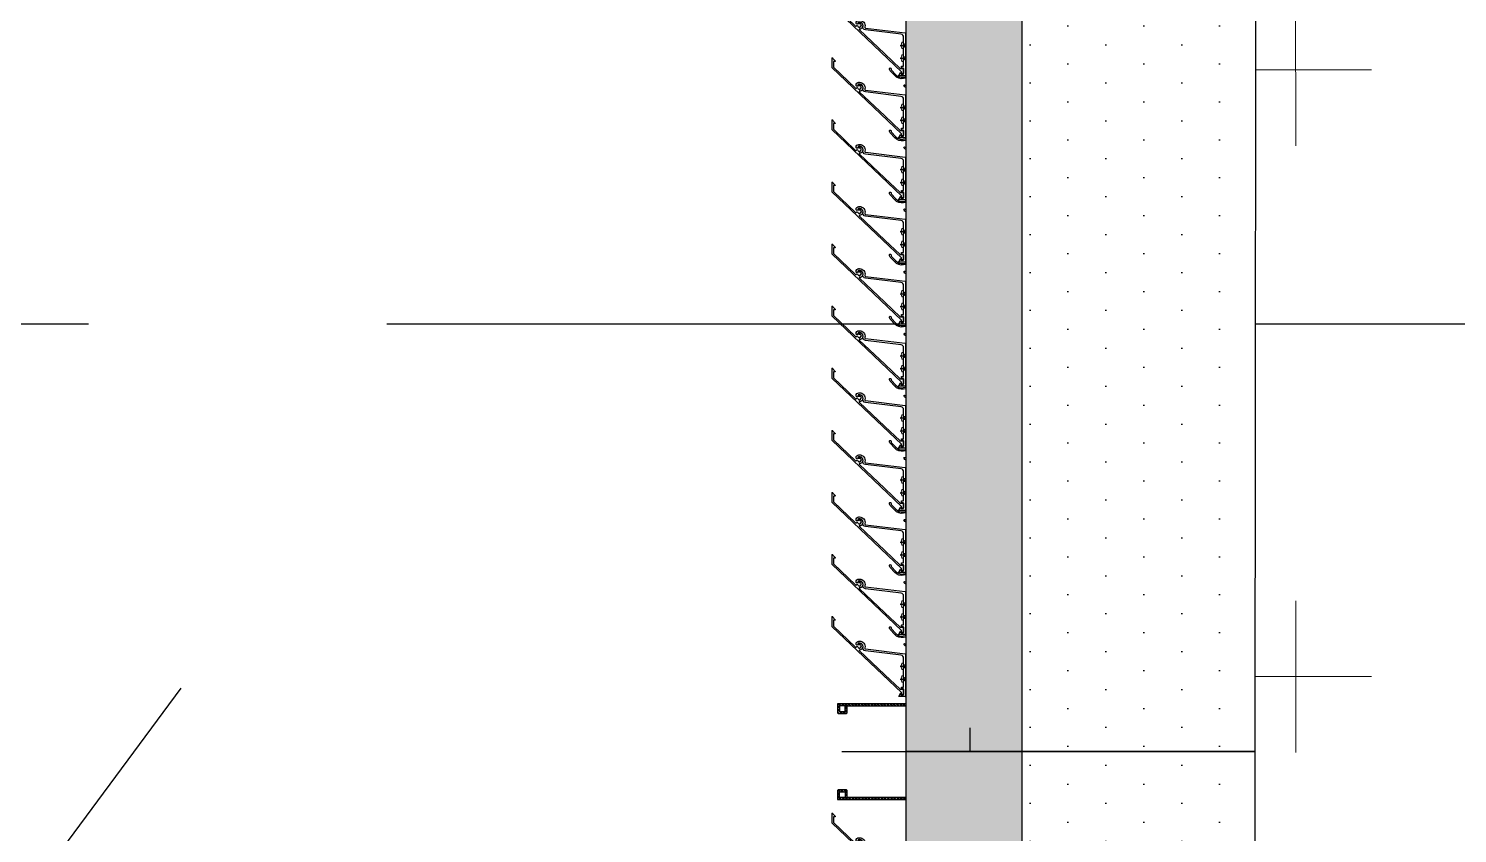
# Model space of a CAD drawing. Header units: millimetres. Extents: x 652937 to 1670132, y 1473552 to 2851037.
# Drawn here: x 707492 to 708988, y 1492119 to 1492962 of the extents above; entities that cross this region are included whole.
import ezdxf
from ezdxf.enums import TextEntityAlignment as Align

# ---------------------------------------------------------------- set-up
doc = ezdxf.new("R2010")
doc.units = ezdxf.units.MM
doc.set_wipeout_variables(frame=1)
for name, pattern in [('CENTER', [50.8, 31.75, -6.35, 6.35, -6.35]), ('HIDDEN', [0.375, 0.25, -0.125]), ('TA_GL_005.00000', [13.75, 5, -1.25, 1.25, -1.25, 5])]:
    doc.linetypes.add(name, pattern=pattern)
for name, color, linetype in [('000 - 0_SYM_DWG_GRID-BUBBLE_MAIN_COLOR_1', 7, 'Continuous'), ('000 - 0_SYM_DWG_GRIDLINE_MAIN_COLOR_251', 7, 'Continuous'), ('010 - ASPG_ACCESSORIES_MAIN_COLOR_1', 7, 'Continuous'), ('010 - ASPG_EXTR_MAIN_COLOR_2', 7, 'Continuous'), ('010 - ASPG_FLASHING_HATCH_', 7, 'Continuous'), ('010 - ASPG_FLASHING_MAIN_COLOR_2', 7, 'Continuous'), ('010 - ASPG_FLASHING_MAIN_COLOR_4', 7, 'Continuous'), ('010 - ASPG_FLASHING_WIPEOUT_', 7, 'Continuous'), ('010 - ASPG_FLASING_WIPEOUT_', 7, 'Continuous'), ('010 - ASPG_FRAMING_CUT_COLOR_4', 7, 'Continuous'), ('010 - ASPG_FRAMING_HATCH_', 7, 'Continuous'), ('010 - ASPG_FRAMING_MAIN_COLOR_2', 7, 'Continuous'), ('010 - ASPG_FRAMING_SUB_COLOR_2', 7, 'Continuous'), ('010 - ASPG_FRAMING_WIPEOUT_', 7, 'Continuous'), ('BOLT & SCREW', 7, 'Continuous'), ('Center Line', 7, 'CENTER'), ('TEXT', 7, 'Continuous')]:
    doc.layers.add(name, color=color, linetype=linetype)
for name, color, linetype, plot in [('010 - ASPG_EXTR_DEF_SUB', 7, 'Continuous', False), ('010 - ASPG_FASTERN_DEF_SUB', 7, 'Continuous', False), ('010 - ASPG_FRAMING_DEF_SUB', 7, 'Continuous', False)]:
    doc.layers.add(name, color=color, linetype=linetype, plot=plot)
for name, color, linetype, lineweight in [('12-GRID', 7, 'CENTER', 13), ('A-230-M_FLOOR', 7, 'Continuous', 25), ('A-FLOR-E', 7, 'Continuous', 9), ('A-WALL', 7, 'Continuous', 25), ('Part', 7, 'Continuous', 0), ('SCREW', 7, 'Continuous', 5)]:
    doc.layers.add(name, color=color, linetype=linetype, lineweight=lineweight)
doc.styles.add('Arial', font='arial.ttf')
doc.styles.add('TA', font='', dxfattribs={"height": 4.5})
doc.styles.get('TA').set_extended_font_data('Cordia New')
pattern_1 = [(270, (1257419.24324, -520041.6224), (0.65495992507, -1.1344238721), [0.7562825814, -1.5125651628]), (30, (1257419.24324, -520041.6224), (0.65495992936, 1.1344238696), [0.7562825814, -1.5125651628]), (330, (1257419.24324, -520041.6224), (1.30991985442, -2.48e-09), [-1.5125651628, 0.7562825814])]
pattern_2 = [(315, (1257419.4929, -520021.6224), (1.3369313545, 1.3369313545), []), (45, (1257419.4929, -520021.6224), (-1.3369313545, 1.3369313545), [])]
pattern_3 = [(270, (1257419.4425, -520043.9224), (0.65495992507, -1.1344238721), [0.7562825814, -1.5125651628]), (30, (1257419.4425, -520043.9224), (0.65495992936, 1.1344238696), [0.7562825814, -1.5125651628]), (330, (1257419.4425, -520043.9224), (1.30991985442, -2.48e-09), [-1.5125651628, 0.7562825814])]
pattern_4 = [(315, (1257419.1929, -520023.9224), (1.3369313545, 1.3369313545), []), (45, (1257419.1929, -520023.9224), (-1.3369313545, 1.3369313545), [])]
pattern_5 = [(0, (0, 0), (3.96875, 7.9375), [0, -7.9375])]
pattern_6 = [(0, (0, 0), (19.84375, 39.6875), [0, -39.6875])]

# ---------------------------------------------------------------- blocks, each defined once
blk = doc.blocks.new('opening')
at = {"layer": 'A-230-M_FLOOR', "color": 7, "linetype": 'HIDDEN', "ltscale": 30}
blk.add_lwpolyline([(6.9598, 13.7349), (23.2129, 1.6973)], dxfattribs=at)
blk = doc.blocks.new('3')
at = {"layer": 'Part', "color": 7, "linetype": 'HIDDEN', "lineweight": 0, "ltscale": 5}
for p, q in [((-111.6117, 2.0268), (-145.7311, 2.0276)), ((-111.6117, 1.4818), (-145.7311, 1.4826))]:
    blk.add_line(p, q, dxfattribs=at)
at = {"layer": 'Part', "color": 7, "lineweight": 0}
blk.add_lwpolyline([(-145.7311, 1.4426), (-111.6117, 1.4418), (-111.6117, 2.0668), (-145.7311, 2.0676)], close=True, dxfattribs=at)
blk = doc.blocks.new('*U9153')
at = {"layer": '000 - 0_SYM_DWG_GRIDLINE_MAIN_COLOR_251', "color": 7, "linetype": 'ByBlock', "ltscale": 5}
blk.add_line((30, 0), (-526.696, 0), dxfattribs=at)
at = {"color": 7, "style": 'TA', "flags": 1}
blk.add_attdef('LOCATION', (6, -6), '', height=4.5, rotation=270, dxfattribs=at)
at = {"layer": '000 - 0_SYM_DWG_GRID-BUBBLE_MAIN_COLOR_1', "color": 7, "style": 'Arial'}
blk.add_attdef('GRID-HEAD', text='', height=4, rotation=270, dxfattribs=at).set_placement((98.128, 0), align=Align.MIDDLE_CENTER)
blk = doc.blocks.new('W-1-PP18-ST_ENT3_REV02_20260413-040446_PP18_ENT_3_Y_DIMS')
at = {"layer": '000 - 0_SYM_DWG_GRIDLINE_MAIN_COLOR_251', "color": 7, "linetype": 'TA_GL_005.00000', "xscale": 50.00000000000004, "yscale": 50.00000000000004, "zscale": 50.00000000000004, "rotation": 180}
blk.add_blockref('*U9153', (-4084.8, 0), dxfattribs=at)
blk = doc.blocks.new('W-1-PP18-ST_ENT3_REV02_20260413-050421_PP18_ENT3_MAIN_PLAN')
at = {"layer": 'A-FLOR-E'}
h = blk.add_hatch(dxfattribs=at)
h.set_pattern_fill('CROSS', scale=50, angle=210.769)
h.set_pattern_definition([(90.0083, (9903.9, -26817.58), (-317.546, 317.454), [158.75, -476.25]), (180.0083, (9983.25, -26738.2), (-317.454, -317.546), [158.75, -476.25])])
h.paths.add_polyline_path([(10552.8, -11720.1), (10552.7, -10920), (11302.5, -10919.9), (11302.6, -11720)], flags=16)
h.paths.add_polyline_path([(18712.4, -10369.2), (18712.7, -10275.1), (20062.2, -10275), (20062.2, -7304.8), (20062.2, 1006.5), (8350.2, 1013.8), (8352.6, -15559), (13097.4, -15549.9), (13097.4, -10370)])
at = {"layer": 'TEXT'}
h = blk.add_hatch(dxfattribs=at)
h.set_pattern_fill('ANSI34', scale=21.831008, angle=305.769)
h.set_pattern_definition([(230.0083, (16484.82, -22407.65), (318.622, -267.277), []), (230.0083, (16387.17, -22416.2), (318.622, -267.277), []), (230.0083, (16289.52, -22424.77), (318.622, -267.277), []), (230.0083, (16191.87, -22433.32), (318.622, -267.277), [])])
h.paths.add_polyline_path([(8351.9, -15550.1), (8350.2, 1004.8), (20060.2, 1006.6), (20061.9, -15548.3)], flags=16)
h.paths.add_polyline_path([(8201.9, -15700.1), (8201.1, 1155.7), (20210.7, 1155.9), (20211.5, -15699.8)])
at = {"layer": 'A-WALL', "color": 7, "lineweight": 13}
blk.add_lwpolyline([(20062.2, 1006.5), (20062.2, -15549.9), (8352.6, -15549.9), (8350.2, 1004.8)], close=True, dxfattribs=at)
at = {"color": 7}
blk.add_blockref('W-1-PP18-ST_ENT3_REV02_20260413-040446_PP18_ENT_3_Y_DIMS', (0, 0), dxfattribs=at)
for name, p, xscale, yscale, zscale, rotation in [('3', (8614.4, 23052.3), 200.000000000001, 200.000000000001, 200.000000000001, 90), ('opening', (9903.2, -22408.6), 1000, 1000, 1000, 90.00830806532032)]:
    blk.add_blockref(name, p, dxfattribs=dict(at, xscale=xscale, yscale=yscale, zscale=zscale, rotation=rotation))
blk = doc.blocks.new('*U9351')
at = {"layer": '12-GRID', "color": 7, "linetype": 'CENTER'}
for p, q in [((0, -6.2), (0, 2.2)), ((-4.2, -2), (4.2, -2))]:
    blk.add_line(p, q, dxfattribs=at)
at = {"layer": 'BOLT & SCREW', "color": 7}
for p, q in [((-0.6, -1.8), (-1.8, -1.6)), ((-0.6, -2.2), (-1.8, -2.4)), ((-0.5, -1.8), (-0.9, -1.6)), ((-0.5, -2.2), (-0.9, -2.4)), ((-0.2, -1.4), (-0.4, -0.2)), ((-0.2, -1.5), (-0.4, -1.1)), ((-0.2, -2.5), (-0.4, -2.9)), ((-0.2, -2.6), (-0.4, -3.8)), ((0.2, -1.4), (0.4, -0.2)), ((0.2, -1.5), (0.4, -1.1)), ((0.4, -2.9), (0.2, -2.5)), ((0.2, -2.6), (0.4, -3.8)), ((0.5, -1.8), (0.9, -1.6)), ((0.5, -2.2), (0.9, -2.4)), ((0.6, -1.8), (1.8, -1.6)), ((0.6, -2.2), (1.8, -2.4))]:
    blk.add_line(p, q, dxfattribs=at)
for points in [[(-1.8, -1.6), (-0.9, -1.6, 0.414214), (-0.4, -1.1), (-0.4, -0.2), (0.4, -0.2), (0.4, -1.1, 0.414214), (0.9, -1.6), (1.8, -1.6), (1.8, -2.4), (0.9, -2.4, 0.414214), (0.4, -2.9), (0.4, -3.8), (-0.4, -3.8), (-0.4, -2.9, 0.414214), (-0.9, -2.4), (-1.8, -2.4)], [(0.2, -2.5, -0.414214), (0.5, -2.2), (0.6, -2.2), (0.6, -1.8), (0.5, -1.8, -0.414214), (0.2, -1.5), (0.2, -1.4), (-0.2, -1.4), (-0.2, -1.5, -0.414214), (-0.5, -1.8), (-0.6, -1.8), (-0.6, -2.2), (-0.5, -2.2, -0.414214), (-0.2, -2.5), (-0.2, -2.6), (0.2, -2.6)]]:
    blk.add_lwpolyline(points, format="xyb", close=True, dxfattribs=at)
blk.add_circle((0, -2), 3.5, dxfattribs=at)
blk = doc.blocks.new('000_ASPG_TYP_FILES_20260218-010703_FRAME_EXTR_')
at = {"layer": '010 - ASPG_FRAMING_HATCH_'}
h = blk.add_hatch(dxfattribs=at)
h.set_pattern_fill('ANSI32', scale=0.1, angle=180)
edge = h.paths.add_edge_path()
edge.add_line((2, 16), (2, 2))
edge.add_line((2, 2), (39.7, 2))
edge.add_arc((39.7, 1.7), 0.3, 0, 90, ccw=False)
edge.add_line((40, 1.7), (40, 0.3))
edge.add_arc((39.7, 0.3), 0.3, -90, 0, ccw=False)
edge.add_line((39.7, 0), (0.3, 0))
edge.add_arc((0.3, 0.3), 0.3, 180, 270, ccw=False)
edge.add_line((0, 0.3), (0, 17.7))
edge.add_arc((0.3, 17.7), 0.3, 90, 180, ccw=False)
edge.add_line((0.3, 18), (22.6, 18))
edge.add_arc((22.6, 18.5), 0.5, 270, 380.2095)
edge.add_arc((26.2, 19.8), 3.35, 182.0638, 200.2095, ccw=False)
edge.add_arc((23.6, 19.7), 0.76, 2.0638, 182.0638, ccw=False)
edge.add_arc((26.2, 19.8), 1.83, 182.0638, 447.9362)
edge.add_arc((26.3, 22.4), 0.76, 87.9362, 267.9362, ccw=False)
edge.add_arc((26.2, 19.8), 3.35, 69.7905, 87.9362, ccw=False)
edge.add_arc((27.5, 23.4), 0.5, 249.7905, 360)
edge.add_line((28, 23.4), (28, 26.7))
edge.add_line((28, 26.7), (28.5, 27.2))
edge.add_line((28.5, 27.2), (28, 27.7))
edge.add_line((28, 27.7), (28, 38.6))
edge.add_line((28, 38.6), (28.5, 39.1))
edge.add_line((28.5, 39.1), (28, 39.6))
edge.add_line((28, 39.6), (28, 42.9))
edge.add_arc((27.5, 42.9), 0.5, 0, 110.2095)
edge.add_arc((26.2, 46.5), 3.35, 272.0638, 290.2095, ccw=False)
edge.add_arc((26.3, 43.9), 0.76, 92.0638, 272.0638, ccw=False)
edge.add_arc((26.2, 46.5), 1.83, 272.0638, 537.9362)
edge.add_arc((23.6, 46.6), 0.76, 177.9362, 357.9362, ccw=False)
edge.add_arc((26.2, 46.5), 3.35, 159.7905, 177.9362, ccw=False)
edge.add_arc((22.6, 47.8), 0.5, 339.7905, 450)
edge.add_line((22.6, 48.3), (0.3, 48.3))
edge.add_arc((0.3, 48.6), 0.3, 180, 270, ccw=False)
edge.add_line((0, 48.6), (0, 60))
edge.add_arc((0.3, 60), 0.3, 90, 180, ccw=False)
edge.add_line((0.3, 60.3), (5, 60.3))
edge.add_line((5, 60.3), (5, 65))
edge.add_arc((5.3, 65), 0.3, 90, 180, ccw=False)
edge.add_line((5.3, 65.3), (30, 65.3))
edge.add_line((30, 65.3), (30, 63.6))
edge.add_arc((29.7, 63.6), 0.3, -90, 0, ccw=False)
edge.add_line((29.7, 63.3), (7.3, 63.3))
edge.add_arc((7.3, 63), 0.3, 90, 180)
edge.add_line((7, 63), (7, 58.3))
edge.add_line((7, 58.3), (2.3, 58.3))
edge.add_arc((2.3, 58), 0.3, 90, 180)
edge.add_line((2, 58), (2, 50.6))
edge.add_arc((2.3, 50.6), 0.3, 180, 270)
edge.add_line((2.3, 50.3), (29.7, 50.3))
edge.add_arc((29.7, 50), 0.3, 0, 90, ccw=False)
edge.add_line((30, 50), (30, 26.7))
edge.add_line((30, 26.7), (30, 16.3))
edge.add_arc((29.7, 16.3), 0.3, -90, 0, ccw=False)
edge.add_line((29.7, 16), (2, 16))
at = {"layer": '010 - ASPG_FRAMING_CUT_COLOR_4', "color": 7}
blk.add_lwpolyline([(2, 16), (2, 2), (39.7, 2, -0.414214), (40, 1.7), (40, 0.3, -0.414214), (39.7, 0), (0.3, 0, -0.414214), (0, 0.3), (0, 17.7, -0.414214), (0.3, 18), (22.6, 18, 0.52173), (23, 18.7, -0.079342), (22.8, 19.7, -1), (24.3, 19.8, 2.296346), (26.2, 21.7, -1), (26.3, 23.2, -0.079342), (27.3, 23, 0.52173), (28, 23.4), (28, 26.7), (28.5, 27.2), (28, 27.7), (28, 38.6), (28.5, 39.1), (28, 39.6), (28, 42.9, 0.52173), (27.3, 43.3, -0.079342), (26.3, 43.1, -1), (26.2, 44.6, 2.296346), (24.3, 46.5, -1), (22.8, 46.6, -0.079342), (23, 47.6, 0.52173), (22.6, 48.3), (0.3, 48.3, -0.414214), (0, 48.6), (0, 60, -0.414214), (0.3, 60.3), (5, 60.3), (5, 65, -0.414214), (5.3, 65.3), (30, 65.3), (30, 63.6, -0.414214), (29.7, 63.3), (7.3, 63.3, 0.414214), (7, 63), (7, 58.3), (2.3, 58.3, 0.414214), (2, 58), (2, 50.6, 0.414214), (2.3, 50.3), (29.7, 50.3, -0.414214), (30, 50), (30, 26.7), (30, 16.3, -0.414214), (29.7, 16)], format="xyb", close=True, dxfattribs=at)
at = {"color": 7}
for p in [(26.2, 48.5), (26.2, 21.8)]:
    blk.add_blockref('*U9351', p, dxfattribs=at)
blk = doc.blocks.new('*U9353')
at = {"layer": '010 - ASPG_FRAMING_HATCH_', "transparency": 33554585}
h = blk.add_hatch(dxfattribs=at)
h.set_pattern_fill('ANSI32', scale=0.25)
edge = h.paths.add_edge_path()
edge.add_line((2, -50), (2, -75))
edge.add_line((2, -75), (0, -75))
edge.add_line((0, -75), (0, -49))
edge.add_arc((1, -49), 1, 90, 180, ccw=False)
edge.add_line((1, -48), (63, -48))
edge.add_arc((63, -47), 1, 270, 360)
edge.add_line((64, -47), (64, 47))
edge.add_arc((63, 47), 1, 0, 90)
edge.add_line((63, 48), (1, 48))
edge.add_arc((1, 49), 1, 180, 270, ccw=False)
edge.add_line((0, 49), (0, 75))
edge.add_line((0, 75), (2, 75))
edge.add_line((2, 75), (2, 50))
edge.add_line((2, 50), (141, 50))
edge.add_line((141, 50), (141, 41))
edge.add_arc((140, 41), 1, 270, 360, ccw=False)
edge.add_line((140, 40), (132, 40))
edge.add_arc((132, 41), 1, 180, 270, ccw=False)
edge.add_line((131, 41), (131, 47))
edge.add_arc((130, 47), 1, 0, 90)
edge.add_line((130, 48), (67, 48))
edge.add_arc((67, 47), 1, 90, 180)
edge.add_line((66, 47), (66, -47))
edge.add_arc((67, -47), 1, 180, 270)
edge.add_line((67, -48), (130, -48))
edge.add_arc((130, -47), 1, 270, 360)
edge.add_line((131, -47), (131, -41))
edge.add_arc((132, -41), 1, 90, 180, ccw=False)
edge.add_line((132, -40), (140, -40))
edge.add_arc((140, -41), 1, 0, 90, ccw=False)
edge.add_line((141, -41), (141, -50))
edge.add_line((141, -50), (2, -50))
h.paths.add_polyline_path([(139, 48), (139, 42), (133, 42), (133, 48)], flags=16)
h.paths.add_polyline_path([(139, -48), (139, -42), (133, -42), (133, -48)], flags=16)
at = {"layer": '010 - ASPG_FRAMING_HATCH_'}
h = blk.add_hatch(dxfattribs=at)
h.set_pattern_fill('ANSI37', scale=0.595498, angle=-90)
h.set_pattern_definition(pattern_4)
edge = h.paths.add_edge_path()
edge.add_ellipse((11.5, 55), major_axis=(0, -5), ratio=0.644482, start_angle=180, end_angle=360, ccw=False)
edge.add_line((11.5, 60), (2, 60))
edge.add_arc((-7.9, 55), 11.1, -26.7963, 26.7963, ccw=False)
edge.add_line((2, 50), (11.5, 50))
h = blk.add_hatch(dxfattribs=at)
h.set_pattern_fill('HONEY', scale=0.238199, angle=-90)
h.set_pattern_definition(pattern_3)
edge = h.paths.add_edge_path()
edge.add_ellipse((11.8, 55), major_axis=(0, -5), ratio=0.644482, start_angle=0, end_angle=360, ccw=False)
h = blk.add_hatch(dxfattribs=at)
h.set_pattern_fill('HONEY', scale=0.238199, angle=-90)
h.set_pattern_definition(pattern_1)
edge = h.paths.add_edge_path()
edge.add_ellipse((57.5, 55), major_axis=(0, -5), ratio=0.644482, start_angle=0, end_angle=360)
h = blk.add_hatch(dxfattribs=at)
h.set_pattern_fill('ANSI37', scale=0.595498, angle=-90)
h.set_pattern_definition(pattern_2)
edge = h.paths.add_edge_path()
edge.add_ellipse((57.8, 55), major_axis=(0, -5), ratio=0.644482, start_angle=0, end_angle=180)
edge.add_line((57.8, 60), (62, 60))
edge.add_arc((62, 60.3), 0.3, -90, 0)
edge.add_line((62.3, 60.3), (62.3, 61))
edge.add_line((62.3, 61), (61.8, 61.5))
edge.add_line((61.8, 61.5), (62.3, 62))
edge.add_line((62.3, 62), (61.8, 62.5))
edge.add_line((61.8, 62.5), (62.3, 63))
edge.add_line((62.3, 63), (61.8, 63.5))
edge.add_line((61.8, 63.5), (62.3, 64))
edge.add_line((62.3, 64), (62.3, 65))
edge.add_line((62.3, 65), (63.3, 65))
edge.add_line((63.3, 65), (63.8, 65.5))
edge.add_line((63.8, 65.5), (64.3, 65))
edge.add_line((64.3, 65), (64.8, 65.5))
edge.add_line((64.8, 65.5), (65.3, 65))
edge.add_line((65.3, 65), (65.8, 65.5))
edge.add_line((65.8, 65.5), (66.3, 65))
edge.add_line((66.3, 65), (67, 65))
edge.add_arc((67, 65.3), 0.3, -90, 0)
edge.add_line((67.3, 65.3), (67.3, 60))
edge.add_arc((77.2, 55), 11.1, 153.2037, 206.7963)
edge.add_line((67.3, 50), (57.8, 50))
h = blk.add_hatch(dxfattribs=at)
h.set_pattern_fill('ANSI37', scale=0.595498, angle=-90)
h.set_pattern_definition(pattern_4)
edge = h.paths.add_edge_path()
edge.add_ellipse((11.5, -55), major_axis=(0, 5), ratio=0.644482, start_angle=0, end_angle=180)
edge.add_line((11.5, -60), (2, -60))
edge.add_arc((-7.9, -55), 11.1, 333.2037, 386.7963)
edge.add_line((2, -50), (11.5, -50))
h = blk.add_hatch(dxfattribs=at)
h.set_pattern_fill('HONEY', scale=0.238199, angle=-90)
h.set_pattern_definition(pattern_3)
edge = h.paths.add_edge_path()
edge.add_ellipse((11.8, -55), major_axis=(0, 5), ratio=0.644482, start_angle=0, end_angle=360)
h = blk.add_hatch(dxfattribs=at)
h.set_pattern_fill('HONEY', scale=0.238199, angle=-90)
h.set_pattern_definition(pattern_1)
edge = h.paths.add_edge_path()
edge.add_ellipse((57.5, -55), major_axis=(0, 5), ratio=0.644482, start_angle=0, end_angle=360, ccw=False)
h = blk.add_hatch(dxfattribs=at)
h.set_pattern_fill('ANSI37', scale=0.595498, angle=-90)
h.set_pattern_definition(pattern_2)
edge = h.paths.add_edge_path()
edge.add_ellipse((57.8, -55), major_axis=(0, 5), ratio=0.644482, start_angle=180, end_angle=360, ccw=False)
edge.add_line((57.8, -60), (62, -60))
edge.add_arc((62, -60.3), 0.3, 360, 450, ccw=False)
edge.add_line((62.3, -60.3), (62.3, -61))
edge.add_line((62.3, -61), (61.8, -61.5))
edge.add_line((61.8, -61.5), (62.3, -62))
edge.add_line((62.3, -62), (61.8, -62.5))
edge.add_line((61.8, -62.5), (62.3, -63))
edge.add_line((62.3, -63), (61.8, -63.5))
edge.add_line((61.8, -63.5), (62.3, -64))
edge.add_line((62.3, -64), (62.3, -65))
edge.add_line((62.3, -65), (63.3, -65))
edge.add_line((63.3, -65), (63.8, -65.5))
edge.add_line((63.8, -65.5), (64.3, -65))
edge.add_line((64.3, -65), (64.8, -65.5))
edge.add_line((64.8, -65.5), (65.3, -65))
edge.add_line((65.3, -65), (65.8, -65.5))
edge.add_line((65.8, -65.5), (66.3, -65))
edge.add_line((66.3, -65), (67, -65))
edge.add_arc((67, -65.3), 0.3, 360, 450, ccw=False)
edge.add_line((67.3, -65.3), (67.3, -60))
edge.add_arc((77.2, -55), 11.1, 153.2037, 206.7963, ccw=False)
edge.add_line((67.3, -50), (57.8, -50))
at = {"layer": '010 - ASPG_FASTERN_DEF_SUB', "color": 7}
blk.add_point((0, 0), dxfattribs=at)
at = {"layer": '010 - ASPG_FRAMING_CUT_COLOR_4', "color": 7}
blk.add_lwpolyline([(2, -50), (2, -75), (0, -75), (0, -49, -0.414214), (1, -48), (63, -48, 0.414214), (64, -47), (64, 47, 0.414214), (63, 48), (1, 48, -0.414214), (0, 49), (0, 75), (2, 75), (2, 50), (141, 50), (141, 41, -0.414214), (140, 40), (132, 40, -0.414214), (131, 41), (131, 47, 0.414214), (130, 48), (67, 48, 0.414214), (66, 47), (66, -47, 0.414214), (67, -48), (130, -48, 0.414214), (131, -47), (131, -41, -0.414214), (132, -40), (140, -40, -0.414214), (141, -41), (141, -50)], format="xyb", close=True, dxfattribs=at)
for points in [[(139, 48), (139, 42), (133, 42), (133, 48)], [(139, -48), (139, -42), (133, -42), (133, -48)]]:
    blk.add_lwpolyline(points, close=True, dxfattribs=at)
at = {"layer": '010 - ASPG_FRAMING_DEF_SUB', "color": 7, "transparency": 33554508}
blk.add_line((136.5, 0), (-4.5, 0), dxfattribs=at)
at = {"layer": '010 - ASPG_FRAMING_DEF_SUB', "color": 7, "transparency": 33554457}
for points in [[(2, 50), (15, 50), (15, 60), (2, 60)], [(54.3, 50), (67.3, 50), (67.3, 65.5), (54.3, 65.5)], [(2, -50), (15, -50), (15, -60), (2, -60)], [(54.3, -50), (67.3, -50), (67.3, -65.5), (54.3, -65.5)]]:
    blk.add_lwpolyline(points, close=True, dxfattribs=at)
at = {"layer": '010 - ASPG_FRAMING_SUB_COLOR_2', "color": 7}
for points in [[(11.8, 50), (2, 50, 0.238199), (2, 60), (11.8, 60)], [(57.5, 50), (67.3, 50, -0.238199), (67.3, 60), (67.3, 65.3, -0.414214), (67, 65), (66.3, 65), (65.8, 65.5), (65.3, 65), (64.8, 65.5), (64.3, 65), (63.8, 65.5), (63.3, 65), (62.3, 65), (62.3, 64), (61.8, 63.5), (62.3, 63), (61.8, 62.5), (62.3, 62), (61.8, 61.5), (62.3, 61), (62.3, 60.3, -0.414214), (62, 60), (57.5, 60)], [(11.8, -50), (2, -50, -0.238199), (2, -60), (11.8, -60)], [(57.5, -50), (67.3, -50, 0.238199), (67.3, -60), (67.3, -65.3, 0.414214), (67, -65), (66.3, -65), (65.8, -65.5), (65.3, -65), (64.8, -65.5), (64.3, -65), (63.8, -65.5), (63.3, -65), (62.3, -65), (62.3, -64), (61.8, -63.5), (62.3, -63), (61.8, -62.5), (62.3, -62), (61.8, -61.5), (62.3, -61), (62.3, -60.3, 0.414214), (62, -60), (57.5, -60)]]:
    blk.add_lwpolyline(points, format="xyb", dxfattribs=at)
at = {"layer": '010 - ASPG_FRAMING_SUB_COLOR_2', "color": 7, "extrusion": (0, 0, -1)}
for centre, major_axis in [((11.8, 55), (0, -5)), ((57.5, -55), (0, 5))]:
    blk.add_ellipse(centre, major_axis=major_axis, ratio=0.644482, dxfattribs=at)
at = {"layer": '010 - ASPG_FRAMING_SUB_COLOR_2', "color": 7}
for centre, major_axis in [((57.5, 55), (0, -5)), ((11.8, -55), (0, 5))]:
    blk.add_ellipse(centre, major_axis=major_axis, ratio=0.644482, dxfattribs=at)
blk = doc.blocks.new('PZG35-9D5')
at = {"layer": 'Center Line', "color": 7}
blk.add_line((0, 3.7), (0, -10.5), dxfattribs=at)
at = {"layer": 'SCREW', "color": 7}
for p, q in [((-1.4, 0), (-1.4, -1.1)), ((1.4, 0), (1.4, -0.6)), ((-1.9, -1.4), (1.9, -0.9)), ((-1.9, -1.4), (-1.4, -1.1)), ((-1.9, -1.4), (-1.4, -1.7)), ((-1.9, -2.7), (1.9, -2.2)), ((-1.9, -2.7), (-1.4, -2.4)), ((-1.9, -2.7), (-1.4, -3)), ((-1.9, -4), (-1.4, -3.7)), ((-1.9, -4), (-1, -3.9)), ((-1.9, -4), (-1.4, -4.3)), ((-1.4, -1.1), (1.4, -0.6)), ((-1.4, -1.7), (1.4, -1.2)), ((-1.4, -1.7), (-1.4, -2.4)), ((-1.4, -2.4), (1.4, -1.9)), ((-1.4, -3), (1.4, -2.5)), ((-1.4, -3), (-1.4, -3.7)), ((-1.4, -3.7), (-0.8, -3.6)), ((-1.4, -4.3), (-1.4, -8.1)), ((-1.4, -4.3), (-1.2, -4.3)), ((0, -9.5), (-1.4, -8.1)), ((0, -9.5), (1.4, -8.1)), ((0.6, -3.3), (1.4, -3.2)), ((0.7, -3.7), (1.9, -3.5)), ((0.7, -3.9), (1.4, -3.8)), ((0.7, -4.6), (1.4, -4.5)), ((0.7, -5), (1.9, -4.8)), ((0.7, -5.2), (1.4, -5.1)), ((1.9, -0.9), (1.4, -0.6)), ((1.9, -0.9), (1.4, -1.2)), ((1.4, -1.2), (1.4, -1.9)), ((1.9, -2.2), (1.4, -1.9)), ((1.9, -2.2), (1.4, -2.5)), ((1.4, -2.5), (1.4, -3.2)), ((1.9, -3.5), (1.4, -3.2)), ((1.9, -3.5), (1.4, -3.8)), ((1.4, -3.8), (1.4, -4.5)), ((1.9, -4.8), (1.4, -4.5)), ((1.9, -4.8), (1.4, -5.1)), ((1.4, -5.1), (1.4, -8.1))]:
    blk.add_line(p, q, dxfattribs=at)
blk.add_lwpolyline([(0, -9.5), (0.7, -5.2), (0.7, -3.6, 0.417657), (0.4, -3.3, 0.108102), (-0.8, -3.6), (-1.4, -4.7)], format="xyb", dxfattribs=at)
blk = doc.blocks.new('*U9352')
at = {"layer": 'SCREW', "color": 7}
blk.add_lwpolyline([(3, 1.8, 0.09906), (0.8, 2.5), (0.8, 2.3), (-0.8, 2.3), (-0.8, 2.5, 0.09906), (-3, 1.8, 0.266588), (-3.5, 1), (-3.5, 0.2, 0.414214), (-3.3, 0), (3.3, 0, 0.414214), (3.5, 0.2), (3.5, 1, 0.266588)], format="xyb", close=True, dxfattribs=at)
blk.add_blockref('PZG35-9D5', (0, 0), dxfattribs=at)
blk = doc.blocks.new('*U9355')
at = {"color": 7}
blk.add_point((0, 0), dxfattribs=at)
at = {"layer": '010 - ASPG_ACCESSORIES_MAIN_COLOR_1', "color": 7}
blk.add_lwpolyline([(-39.7, -0.6, 0.414214), (-40, -0.9), (-40, -7.4, 0.57735), (-39.7, -7.6), (-36.6, -5.8, 0.767327), (-36.8, -5.3), (-37.9, -5.3, -0.414214), (-38.2, -5), (-38.2, -2.8, -0.414214), (-38, -2.6), (-32.2, -2.6, -0.388879), (-32, -2.8), (-31.8, -4.3, 0.388879), (-31.3, -4.8), (-30.3, -4.8, 0.414214), (-30, -4.5), (-30, -2.9, -0.414214), (-29.7, -2.6), (0.4, -2.6, -0.378969), (3.4, -5.2), (8, -42.5, 0.446593), (11.6, -45.1, -0.489802), (16.1, -48.7), (16.1, -49.4, -0.18248), (15.8, -50, -0.267949), (15.3, -50.2, 1.122115), (15.1, -52.3, 0.405004), (18.1, -49.4), (18.1, -48.7, 0.489805), (11.2, -43.1, -0.446597), (9.9, -42.3), (4.9, -0.8, 0.364176), (4.6, -0.6)], format="xyb", close=True, dxfattribs=at)
at = {"layer": '010 - ASPG_EXTR_DEF_SUB', "color": 7}
for p in [(-40, -0.5), (43.4, -76.9), (43.4, -77.5)]:
    blk.add_point(p, dxfattribs=at)
at = {"layer": '010 - ASPG_EXTR_MAIN_COLOR_2', "color": 7}
blk.add_lwpolyline([(11.4, -48.2), (11.5, -47.4), (12.2, -47.6), (12.3, -46.8, -0.535538), (14.2, -49.2, 0.991572), (15.7, -49.6, 1.157025), (8.8, -48.8, -0.688558), (8.3, -49), (-17.1, -22.2), (-32.3, -6.1), (-32.3, -2.9, 0.414312), (-32.6, -2.6), (-37.5, -2.6, 0.414116), (-37.8, -2.9), (-37.8, -4.3, 0.414214), (-37.5, -4.6), (-36, -4.6, -0.205895), (-35.8, -4.7), (33.2, -77.5), (43.1, -77.5, 0.668179), (43.4, -77), (40.5, -74.2, 0.668179), (40, -74.4), (40, -76), (33.9, -76), (11.9, -52.8, -0.558354), (12.1, -52, 0.766275), (12, -50.4, -0.438583), (10.7, -48.1)], format="xyb", close=True, dxfattribs=at)
at = {"layer": 'SCREW', "color": 7, "rotation": 180}
for p in [(-21.6, -2.5), (-8.2, -2.5)]:
    blk.add_blockref('*U9352', p, dxfattribs=at)
blk = doc.blocks.new('*U6670')
at = {"color": 7}
blk.add_wipeout([(1440, 4), (60, 4), (60, 69.3), (1440, 69.3)], dxfattribs=at).dxf.layer = '010 - ASPG_FRAMING_WIPEOUT_'
at = {"layer": '010 - ASPG_FRAMING_SUB_COLOR_2', "color": 7}
for points in [[(1440, 4), (60, 4), (60, 69.3), (1440, 69.3)], [(60, 2), (60, 4), (1440, 4), (1440, 2)]]:
    blk.add_lwpolyline(points, close=True, dxfattribs=at)
at = {"color": 7, "xscale": -1, "rotation": 180}
blk.add_blockref('*U9355', (1391.8, 69.3), dxfattribs=at)
at = {"color": 7, "transparency": 33554559, "xscale": -1, "rotation": 270}
blk.add_blockref('*U9353', (1500, 0), dxfattribs=at)
at = {"color": 7, "xscale": -1}
blk.add_blockref('000_ASPG_TYP_FILES_20260218-010703_FRAME_EXTR_', (1440, 4), dxfattribs=at)
blk = doc.blocks.new('*U8772')
at = {"color": 7}
blk.add_wipeout([(1234, 4), (60, 4), (60, 69.3), (1234, 69.3)], dxfattribs=at).dxf.layer = '010 - ASPG_FRAMING_WIPEOUT_'
blk.add_point((60, 69.5), dxfattribs=at)
at = {"layer": '010 - ASPG_FRAMING_MAIN_COLOR_2', "color": 7}
blk.add_lwpolyline([(1204, 69.3), (90, 69.3), (90, 6), (1204, 6)], close=True, dxfattribs=at)
at = {"layer": '010 - ASPG_FRAMING_SUB_COLOR_2', "color": 7}
for points in [[(1234, 4), (60, 4), (60, 69.3), (1234, 69.3)], [(60, 2), (60, 4), (1234, 4), (1234, 2)]]:
    blk.add_lwpolyline(points, close=True, dxfattribs=at)
at = {"color": 7, "transparency": 33554559, "xscale": -1, "rotation": 270}
blk.add_blockref('*U9353', (0, 0), dxfattribs=at)
at = {"color": 7, "xscale": -1, "rotation": 180}
for p in [(97.6, 69.3), (162.6, 69.3), (227.6, 69.3), (292.6, 69.3), (357.6, 69.3), (422.6, 69.3), (487.6, 69.3), (552.6, 69.3), (617.6, 69.3), (682.6, 69.3), (747.6, 69.3)]:
    blk.add_blockref('*U9355', p, dxfattribs=at)
at = {"color": 7}
blk.add_blockref('000_ASPG_TYP_FILES_20260218-010703_FRAME_EXTR_', (60, 4), dxfattribs=at)
blk = doc.blocks.new('*U8773')
at = {"layer": '010 - ASPG_EXTR_DEF_SUB', "color": 7}
for p in [(0, 0), (65, 0), (130, 0), (195, 0), (260, 0), (325, 0), (390, 0), (455, 0), (520, 0), (585, 0)]:
    blk.add_point(p, dxfattribs=at)
at = {"layer": '010 - ASPG_EXTR_MAIN_COLOR_2', "color": 7}
for points in [[(30.8, 70.1, 0.433659), (30.5, 69.7), (30.8, 64, 0.082069), (30.9, 63.9, 0.720654), (32.3, 64, 0.079224), (32.3, 64.1), (32.1, 68.1, -0.433659), (32.5, 68.6), (40.9, 68.6, -0.607385), (41.4, 67.6, -0.045829), (22.8, 45.8, -0.560492), (22.3, 45.9, 0.31786), (19.2, 48.2, 0.953288), (19.1, 46.7, -2.423004), (17.3, 44.9, 0.952315), (15.7, 44.8, 0.300821), (17.9, 41.8, -0.560492), (18, 41.3, -0.019425), (8.6, 33.5, -0.552501), (8.1, 33.6, 0.344461), (5, 36.3, 0.952015), (4.9, 34.8, -2.423186), (3, 33, 0.952015), (1.5, 32.8, 0.2854), (3.5, 29.9, -0.553378), (3.6, 29.4, 0.030674), (-11.5, 15.1, 0.4171), (-10.9, 5.3, 0.935553), (-9.9, 6.4, -0.43441), (-10.2, 14.3, -0.014998), (-3.1, 21.5, -0.738349), (-0.1, 19.8, 0.004917), (-3.2, 4.8, 0.263611), (-0.1, -4.5), (5, -9.1, 0.125884), (6.3, -9.8, 0.044275), (7.1, -9.9, 1.107655), (7.1, -8.3, -0.215596), (6, -8), (0.9, -3.3, -0.263611), (-1.7, 4.5, -0.004855), (1.3, 19.3, 0.23396), (0.8, 22, -0.24081), (0.7, 24.9, -0.104157), (0.8, 25), (3, 26.9, -0.229021), (5.7, 26.9, -0.381721), (10.3, 9.1, 0.977382), (11.6, 8.4, 0.361105), (7.4, 27.5, -0.496126), (7.4, 30.7, 0.003188), (9.1, 31.9, -0.002827), (10.6, 33.1, 0.077048), (43.7, 68.4, -0.247674), (44, 68.6), (46, 68.6, -0.044131), (46.5, 68.5, -0.125846), (49, 67.2, -0.098851), (49.8, 66, -0.205828), (49.8, 61.2, -0.115116), (46.4, 57.2, 0.822373), (47.5, 56.1, 0.109185), (51.1, 60.6, 0.208323), (51.2, 66.6, 0.100528), (50, 68.3, 0.145116), (46.3, 70.1)], [(95.8, 70.1, 0.433659), (95.5, 69.7), (95.8, 64, 0.082069), (95.9, 63.9, 0.720654), (97.3, 64, 0.079224), (97.3, 64.1), (97.1, 68.1, -0.433659), (97.5, 68.6), (105.9, 68.6, -0.607385), (106.4, 67.6, -0.045829), (87.8, 45.8, -0.560492), (87.3, 45.9, 0.31786), (84.2, 48.2, 0.953288), (84.1, 46.7, -2.423004), (82.3, 44.9, 0.952315), (80.7, 44.8, 0.300821), (82.9, 41.8, -0.560492), (83, 41.3, -0.019425), (73.6, 33.5, -0.552501), (73.1, 33.6, 0.344461), (70, 36.3, 0.952015), (69.9, 34.8, -2.423186), (68, 33, 0.952015), (66.5, 32.8, 0.2854), (68.5, 29.9, -0.553378), (68.6, 29.4, 0.030674), (53.5, 15.1, 0.4171), (54.1, 5.3, 0.935553), (55.1, 6.4, -0.43441), (54.8, 14.3, -0.014998), (61.9, 21.5, -0.738349), (64.9, 19.8, 0.004917), (61.8, 4.8, 0.263611), (64.9, -4.5), (70, -9.1, 0.125884), (71.3, -9.8, 0.044275), (72.1, -9.9, 1.107655), (72.1, -8.3, -0.215596), (71, -8), (65.9, -3.3, -0.263611), (63.3, 4.5, -0.004855), (66.3, 19.3, 0.23396), (65.8, 22, -0.24081), (65.7, 24.9, -0.104157), (65.8, 25), (68, 26.9, -0.229021), (70.7, 26.9, -0.381721), (75.3, 9.1, 0.977382), (76.6, 8.4, 0.361105), (72.4, 27.5, -0.496126), (72.4, 30.7, 0.003188), (74.1, 31.9, -0.002827), (75.6, 33.1, 0.077048), (108.7, 68.4, -0.247674), (109, 68.6), (111, 68.6, -0.044131), (111.5, 68.5, -0.125846), (114, 67.2, -0.098851), (114.8, 66, -0.205828), (114.8, 61.2, -0.115116), (111.4, 57.2, 0.822373), (112.5, 56.1, 0.109185), (116.1, 60.6, 0.208323), (116.2, 66.6, 0.100528), (115, 68.3, 0.145116), (111.3, 70.1)], [(160.8, 70.1, 0.433659), (160.5, 69.7), (160.8, 64, 0.082069), (160.9, 63.9, 0.720654), (162.3, 64, 0.079224), (162.3, 64.1), (162.1, 68.1, -0.433659), (162.5, 68.6), (170.9, 68.6, -0.607385), (171.4, 67.6, -0.045829), (152.8, 45.8, -0.560492), (152.3, 45.9, 0.31786), (149.2, 48.2, 0.953288), (149.1, 46.7, -2.423004), (147.3, 44.9, 0.952315), (145.7, 44.8, 0.300821), (147.9, 41.8, -0.560492), (148, 41.3, -0.019425), (138.6, 33.5, -0.552501), (138.1, 33.6, 0.344461), (135, 36.3, 0.952015), (134.9, 34.8, -2.423186), (133, 33, 0.952015), (131.5, 32.8, 0.2854), (133.5, 29.9, -0.553378), (133.6, 29.4, 0.030674), (118.5, 15.1, 0.4171), (119.1, 5.3, 0.935553), (120.1, 6.4, -0.43441), (119.8, 14.3, -0.014998), (126.9, 21.5, -0.738349), (129.9, 19.8, 0.004917), (126.8, 4.8, 0.263611), (129.9, -4.5), (135, -9.1, 0.125884), (136.3, -9.8, 0.044275), (137.1, -9.9, 1.107655), (137.1, -8.3, -0.215596), (136, -8), (130.9, -3.3, -0.263611), (128.3, 4.5, -0.004855), (131.3, 19.3, 0.23396), (130.8, 22, -0.24081), (130.7, 24.9, -0.104157), (130.8, 25), (133, 26.9, -0.229021), (135.7, 26.9, -0.381721), (140.3, 9.1, 0.977382), (141.6, 8.4, 0.361105), (137.4, 27.5, -0.496126), (137.4, 30.7, 0.003188), (139.1, 31.9, -0.002827), (140.6, 33.1, 0.077048), (173.7, 68.4, -0.247674), (174, 68.6), (176, 68.6, -0.044131), (176.5, 68.5, -0.125846), (179, 67.2, -0.098851), (179.8, 66, -0.205828), (179.8, 61.2, -0.115116), (176.4, 57.2, 0.822373), (177.5, 56.1, 0.109185), (181.1, 60.6, 0.208323), (181.2, 66.6, 0.100528), (180, 68.3, 0.145116), (176.3, 70.1)], [(225.8, 70.1, 0.433659), (225.5, 69.7), (225.8, 64, 0.082069), (225.9, 63.9, 0.720654), (227.3, 64, 0.079224), (227.3, 64.1), (227.1, 68.1, -0.433659), (227.5, 68.6), (235.9, 68.6, -0.607385), (236.4, 67.6, -0.045829), (217.8, 45.8, -0.560492), (217.3, 45.9, 0.31786), (214.2, 48.2, 0.953288), (214.1, 46.7, -2.423004), (212.3, 44.9, 0.952315), (210.7, 44.8, 0.300821), (212.9, 41.8, -0.560492), (213, 41.3, -0.019425), (203.6, 33.5, -0.552501), (203.1, 33.6, 0.344461), (200, 36.3, 0.952015), (199.9, 34.8, -2.423186), (198, 33, 0.952015), (196.5, 32.8, 0.2854), (198.5, 29.9, -0.553378), (198.6, 29.4, 0.030674), (183.5, 15.1, 0.4171), (184.1, 5.3, 0.935553), (185.1, 6.4, -0.43441), (184.8, 14.3, -0.014998), (191.9, 21.5, -0.738349), (194.9, 19.8, 0.004917), (191.8, 4.8, 0.263611), (194.9, -4.5), (200, -9.1, 0.125884), (201.3, -9.8, 0.044275), (202.1, -9.9, 1.107655), (202.1, -8.3, -0.215596), (201, -8), (195.9, -3.3, -0.263611), (193.3, 4.5, -0.004855), (196.3, 19.3, 0.23396), (195.8, 22, -0.24081), (195.7, 24.9, -0.104157), (195.8, 25), (198, 26.9, -0.229021), (200.7, 26.9, -0.381721), (205.3, 9.1, 0.977382), (206.6, 8.4, 0.361105), (202.4, 27.5, -0.496126), (202.4, 30.7, 0.003188), (204.1, 31.9, -0.002827), (205.6, 33.1, 0.077048), (238.7, 68.4, -0.247674), (239, 68.6), (241, 68.6, -0.044131), (241.5, 68.5, -0.125846), (244, 67.2, -0.098851), (244.8, 66, -0.205828), (244.8, 61.2, -0.115116), (241.4, 57.2, 0.822373), (242.5, 56.1, 0.109185), (246.1, 60.6, 0.208323), (246.2, 66.6, 0.100528), (245, 68.3, 0.145116), (241.3, 70.1)], [(290.8, 70.1, 0.433659), (290.5, 69.7), (290.8, 64, 0.082069), (290.9, 63.9, 0.720654), (292.3, 64, 0.079224), (292.3, 64.1), (292.1, 68.1, -0.433659), (292.5, 68.6), (300.9, 68.6, -0.607385), (301.4, 67.6, -0.045829), (282.8, 45.8, -0.560492), (282.3, 45.9, 0.31786), (279.2, 48.2, 0.953288), (279.1, 46.7, -2.423004), (277.3, 44.9, 0.952315), (275.7, 44.8, 0.300821), (277.9, 41.8, -0.560492), (278, 41.3, -0.019425), (268.6, 33.5, -0.552501), (268.1, 33.6, 0.344461), (265, 36.3, 0.952015), (264.9, 34.8, -2.423186), (263, 33, 0.952015), (261.5, 32.8, 0.2854), (263.5, 29.9, -0.553378), (263.6, 29.4, 0.030674), (248.5, 15.1, 0.4171), (249.1, 5.3, 0.935553), (250.1, 6.4, -0.43441), (249.8, 14.3, -0.014998), (256.9, 21.5, -0.738349), (259.9, 19.8, 0.004917), (256.8, 4.8, 0.263611), (259.9, -4.5), (265, -9.1, 0.125884), (266.3, -9.8, 0.044275), (267.1, -9.9, 1.107655), (267.1, -8.3, -0.215596), (266, -8), (260.9, -3.3, -0.263611), (258.3, 4.5, -0.004855), (261.3, 19.3, 0.23396), (260.8, 22, -0.24081), (260.7, 24.9, -0.104157), (260.8, 25), (263, 26.9, -0.229021), (265.7, 26.9, -0.381721), (270.3, 9.1, 0.977382), (271.6, 8.4, 0.361105), (267.4, 27.5, -0.496126), (267.4, 30.7, 0.003188), (269.1, 31.9, -0.002827), (270.6, 33.1, 0.077048), (303.7, 68.4, -0.247674), (304, 68.6), (306, 68.6, -0.044131), (306.5, 68.5, -0.125846), (309, 67.2, -0.098851), (309.8, 66, -0.205828), (309.8, 61.2, -0.115116), (306.4, 57.2, 0.822373), (307.5, 56.1, 0.109185), (311.1, 60.6, 0.208323), (311.2, 66.6, 0.100528), (310, 68.3, 0.145116), (306.3, 70.1)], [(355.8, 70.1, 0.433659), (355.5, 69.7), (355.8, 64, 0.082069), (355.9, 63.9, 0.720654), (357.3, 64, 0.079224), (357.3, 64.1), (357.1, 68.1, -0.433659), (357.5, 68.6), (365.9, 68.6, -0.607385), (366.4, 67.6, -0.045829), (347.8, 45.8, -0.560492), (347.3, 45.9, 0.31786), (344.2, 48.2, 0.953288), (344.1, 46.7, -2.423004), (342.3, 44.9, 0.952315), (340.7, 44.8, 0.300821), (342.9, 41.8, -0.560492), (343, 41.3, -0.019425), (333.6, 33.5, -0.552501), (333.1, 33.6, 0.344461), (330, 36.3, 0.952015), (329.9, 34.8, -2.423186), (328, 33, 0.952015), (326.5, 32.8, 0.2854), (328.5, 29.9, -0.553378), (328.6, 29.4, 0.030674), (313.5, 15.1, 0.4171), (314.1, 5.3, 0.935553), (315.1, 6.4, -0.43441), (314.8, 14.3, -0.014998), (321.9, 21.5, -0.738349), (324.9, 19.8, 0.004917), (321.8, 4.8, 0.263611), (324.9, -4.5), (330, -9.1, 0.125884), (331.3, -9.8, 0.044275), (332.1, -9.9, 1.107655), (332.1, -8.3, -0.215596), (331, -8), (325.9, -3.3, -0.263611), (323.3, 4.5, -0.004855), (326.3, 19.3, 0.23396), (325.8, 22, -0.24081), (325.7, 24.9, -0.104157), (325.8, 25), (328, 26.9, -0.229021), (330.7, 26.9, -0.381721), (335.3, 9.1, 0.977382), (336.6, 8.4, 0.361105), (332.4, 27.5, -0.496126), (332.4, 30.7, 0.003188), (334.1, 31.9, -0.002827), (335.6, 33.1, 0.077048), (368.7, 68.4, -0.247674), (369, 68.6), (371, 68.6, -0.044131), (371.5, 68.5, -0.125846), (374, 67.2, -0.098851), (374.8, 66, -0.205828), (374.8, 61.2, -0.115116), (371.4, 57.2, 0.822373), (372.5, 56.1, 0.109185), (376.1, 60.6, 0.208323), (376.2, 66.6, 0.100528), (375, 68.3, 0.145116), (371.3, 70.1)], [(420.8, 70.1, 0.433659), (420.5, 69.7), (420.8, 64, 0.082069), (420.9, 63.9, 0.720654), (422.3, 64, 0.079224), (422.3, 64.1), (422.1, 68.1, -0.433659), (422.5, 68.6), (430.9, 68.6, -0.607385), (431.4, 67.6, -0.045829), (412.8, 45.8, -0.560492), (412.3, 45.9, 0.31786), (409.2, 48.2, 0.953288), (409.1, 46.7, -2.423004), (407.3, 44.9, 0.952315), (405.7, 44.8, 0.300821), (407.9, 41.8, -0.560492), (408, 41.3, -0.019425), (398.6, 33.5, -0.552501), (398.1, 33.6, 0.344461), (395, 36.3, 0.952015), (394.9, 34.8, -2.423186), (393, 33, 0.952015), (391.5, 32.8, 0.2854), (393.5, 29.9, -0.553378), (393.6, 29.4, 0.030674), (378.5, 15.1, 0.4171), (379.1, 5.3, 0.935553), (380.1, 6.4, -0.43441), (379.8, 14.3, -0.014998), (386.9, 21.5, -0.738349), (389.9, 19.8, 0.004917), (386.8, 4.8, 0.263611), (389.9, -4.5), (395, -9.1, 0.125884), (396.3, -9.8, 0.044275), (397.1, -9.9, 1.107655), (397.1, -8.3, -0.215596), (396, -8), (390.9, -3.3, -0.263611), (388.3, 4.5, -0.004855), (391.3, 19.3, 0.23396), (390.8, 22, -0.24081), (390.7, 24.9, -0.104157), (390.8, 25), (393, 26.9, -0.229021), (395.7, 26.9, -0.381721), (400.3, 9.1, 0.977382), (401.6, 8.4, 0.361105), (397.4, 27.5, -0.496126), (397.4, 30.7, 0.003188), (399.1, 31.9, -0.002827), (400.6, 33.1, 0.077048), (433.7, 68.4, -0.247674), (434, 68.6), (436, 68.6, -0.044131), (436.5, 68.5, -0.125846), (439, 67.2, -0.098851), (439.8, 66, -0.205828), (439.8, 61.2, -0.115116), (436.4, 57.2, 0.822373), (437.5, 56.1, 0.109185), (441.1, 60.6, 0.208323), (441.2, 66.6, 0.100528), (440, 68.3, 0.145116), (436.3, 70.1)], [(485.8, 70.1, 0.433659), (485.5, 69.7), (485.8, 64, 0.082069), (485.9, 63.9, 0.720654), (487.3, 64, 0.079224), (487.3, 64.1), (487.1, 68.1, -0.433659), (487.5, 68.6), (495.9, 68.6, -0.607385), (496.4, 67.6, -0.045829), (477.8, 45.8, -0.560492), (477.3, 45.9, 0.31786), (474.2, 48.2, 0.953288), (474.1, 46.7, -2.423004), (472.3, 44.9, 0.952315), (470.7, 44.8, 0.300821), (472.9, 41.8, -0.560492), (473, 41.3, -0.019425), (463.6, 33.5, -0.552501), (463.1, 33.6, 0.344461), (460, 36.3, 0.952015), (459.9, 34.8, -2.423186), (458, 33, 0.952015), (456.5, 32.8, 0.2854), (458.5, 29.9, -0.553378), (458.6, 29.4, 0.030674), (443.5, 15.1, 0.4171), (444.1, 5.3, 0.935553), (445.1, 6.4, -0.43441), (444.8, 14.3, -0.014998), (451.9, 21.5, -0.738349), (454.9, 19.8, 0.004917), (451.8, 4.8, 0.263611), (454.9, -4.5), (460, -9.1, 0.125884), (461.3, -9.8, 0.044275), (462.1, -9.9, 1.107655), (462.1, -8.3, -0.215596), (461, -8), (455.9, -3.3, -0.263611), (453.3, 4.5, -0.004855), (456.3, 19.3, 0.23396), (455.8, 22, -0.24081), (455.7, 24.9, -0.104157), (455.8, 25), (458, 26.9, -0.229021), (460.7, 26.9, -0.381721), (465.3, 9.1, 0.977382), (466.6, 8.4, 0.361105), (462.4, 27.5, -0.496126), (462.4, 30.7, 0.003188), (464.1, 31.9, -0.002827), (465.6, 33.1, 0.077048), (498.7, 68.4, -0.247674), (499, 68.6), (501, 68.6, -0.044131), (501.5, 68.5, -0.125846), (504, 67.2, -0.098851), (504.8, 66, -0.205828), (504.8, 61.2, -0.115116), (501.4, 57.2, 0.822373), (502.5, 56.1, 0.109185), (506.1, 60.6, 0.208323), (506.2, 66.6, 0.100528), (505, 68.3, 0.145116), (501.3, 70.1)], [(550.8, 70.1, 0.433659), (550.5, 69.7), (550.8, 64, 0.082069), (550.9, 63.9, 0.720654), (552.3, 64, 0.079224), (552.3, 64.1), (552.1, 68.1, -0.433659), (552.5, 68.6), (560.9, 68.6, -0.607385), (561.4, 67.6, -0.045829), (542.8, 45.8, -0.560492), (542.3, 45.9, 0.31786), (539.2, 48.2, 0.953288), (539.1, 46.7, -2.423004), (537.3, 44.9, 0.952315), (535.7, 44.8, 0.300821), (537.9, 41.8, -0.560492), (538, 41.3, -0.019425), (528.6, 33.5, -0.552501), (528.1, 33.6, 0.344461), (525, 36.3, 0.952015), (524.9, 34.8, -2.423186), (523, 33, 0.952015), (521.5, 32.8, 0.2854), (523.5, 29.9, -0.553378), (523.6, 29.4, 0.030674), (508.5, 15.1, 0.4171), (509.1, 5.3, 0.935553), (510.1, 6.4, -0.43441), (509.8, 14.3, -0.014998), (516.9, 21.5, -0.738349), (519.9, 19.8, 0.004917), (516.8, 4.8, 0.263611), (519.9, -4.5), (525, -9.1, 0.125884), (526.3, -9.8, 0.044275), (527.1, -9.9, 1.107655), (527.1, -8.3, -0.215596), (526, -8), (520.9, -3.3, -0.263611), (518.3, 4.5, -0.004855), (521.3, 19.3, 0.23396), (520.8, 22, -0.24081), (520.7, 24.9, -0.104157), (520.8, 25), (523, 26.9, -0.229021), (525.7, 26.9, -0.381721), (530.3, 9.1, 0.977382), (531.6, 8.4, 0.361105), (527.4, 27.5, -0.496126), (527.4, 30.7, 0.003188), (529.1, 31.9, -0.002827), (530.6, 33.1, 0.077048), (563.7, 68.4, -0.247674), (564, 68.6), (566, 68.6, -0.044131), (566.5, 68.5, -0.125846), (569, 67.2, -0.098851), (569.8, 66, -0.205828), (569.8, 61.2, -0.115116), (566.4, 57.2, 0.822373), (567.5, 56.1, 0.109185), (571.1, 60.6, 0.208323), (571.2, 66.6, 0.100528), (570, 68.3, 0.145116), (566.3, 70.1)]]:
    blk.add_lwpolyline(points, format="xyb", close=True, dxfattribs=at)
for points in [[(634.8, 61.2, -0.115116), (631.4, 57.2, 0.822373), (632.5, 56.1, 0.109185), (636.1, 60.6, 0.208323)], [(635, 68.3, 0.145116), (631.3, 70.1), (615.8, 70.1, 0.433659), (615.5, 69.7), (615.8, 64, 0.082069), (615.9, 63.9, 0.720654), (617.3, 64, 0.079224), (617.3, 64.1), (617.1, 68.1, -0.433659), (617.5, 68.6), (625.9, 68.6, -0.607385), (626.4, 67.6, -0.045829), (607.8, 45.8, -0.560492), (607.3, 45.9, 0.31786), (604.2, 48.2, 0.953288), (604.1, 46.7, -2.423004), (602.3, 44.9, 0.952315), (600.7, 44.8, 0.300821), (602.9, 41.8, -0.560492), (603, 41.3, -0.019425), (593.6, 33.5, -0.552501), (593.1, 33.6, 0.344461), (590, 36.3, 0.952015), (589.9, 34.8, -2.423186), (588, 33, 0.952015), (586.5, 32.8, 0.2854), (588.5, 29.9, -0.553378), (588.6, 29.4, 0.030674), (573.5, 15.1, 0.4171), (574.1, 5.3, 0.935553), (575.1, 6.4, -0.43441), (574.8, 14.3, -0.014998), (581.9, 21.5, -0.738349), (584.9, 19.8, 0.004917), (581.8, 4.8, 0.263611), (584.9, -4.5), (590, -9.1, 0.125884), (591.3, -9.8, 0.044275), (592.1, -9.9, 1.107655), (592.1, -8.3, -0.215596), (591, -8), (585.9, -3.3, -0.263611), (583.3, 4.5, -0.004855), (586.3, 19.3, 0.23396), (585.8, 22, -0.24081), (585.7, 24.9, -0.104157), (585.8, 25), (588, 26.9, -0.229021), (590.7, 26.9, -0.381721), (595.3, 9.1, 0.977382), (596.6, 8.4, 0.361105), (592.4, 27.5, -0.496126), (592.4, 30.7, 0.003188), (594.1, 31.9, -0.002827), (595.6, 33.1, 0.077048), (628.7, 68.4, -0.247674), (629, 68.6), (631, 68.6, -0.044131), (631.5, 68.5, -0.125846), (634, 67.2, -0.098851), (634.8, 66, -0.205828)]]:
    blk.add_lwpolyline(points, format="xyb", dxfattribs=at)
at = {"color": 7, "rotation": 179.999999999989}
for p in [(19.1, 42.9), (84.1, 42.9), (149.1, 42.9), (214.1, 42.9), (279.1, 42.9), (344.1, 42.9), (409.1, 42.9), (474.1, 42.9), (539.1, 42.9), (604.1, 42.9), (4.9, 30.9), (69.9, 30.9), (134.9, 30.9), (199.9, 30.9), (264.9, 30.9), (329.9, 30.9), (394.9, 30.9), (459.9, 30.9), (524.9, 30.9), (589.9, 30.9)]:
    blk.add_blockref('*U9351', p, dxfattribs=at)
blk = doc.blocks.new('W-1-PP18-ST_ENT3_REV02_20260413-054934_PP18_ENT3_ASPG_MAIN_PL')
at = {"color": 7, "rotation": 90}
blk.add_blockref('*U6670', (8153, -1948), dxfattribs=at)
blk.add_blockref('*U8772', (8153, -448), dxfattribs=at)
at = {"color": 7, "xscale": -1, "rotation": 270}
blk.add_blockref('*U8773', (8076.3, -325.2), dxfattribs=at)
blk = doc.blocks.new('*U9126')
at = {"color": 7}
blk.add_wipeout([(0, -52), (1500, -52), (1500, -296), (0, -296)], dxfattribs=at).dxf.layer = '010 - ASPG_FLASHING_WIPEOUT_'
at = {"layer": '010 - ASPG_FLASHING_HATCH_'}
h = blk.add_hatch(dxfattribs=at)
h.set_pattern_fill('DOTS', scale=0.5)
h.set_pattern_definition(pattern_6)
h.paths.add_polyline_path([(0, -52), (1500, -52), (1500, -296), (0, -296)])
at = {"layer": '010 - ASPG_FLASHING_MAIN_COLOR_2', "color": 7}
blk.add_lwpolyline([(0, -52), (1500, -52), (1500, -296), (0, -296)], close=True, dxfattribs=at)
at = {"color": 7}
blk.add_wipeout([(0, 69.3), (1500, 69.3), (1500, -52), (0, -52)], dxfattribs=at).dxf.layer = '010 - ASPG_FLASING_WIPEOUT_'
at = {"layer": '010 - ASPG_FLASHING_HATCH_'}
h = blk.add_hatch(dxfattribs=at)
h.set_pattern_fill('DOTS', scale=0.1)
h.set_pattern_definition(pattern_5)
h.paths.add_polyline_path([(0, 69.3), (1500, 69.3), (1500, -52), (0, -52)])
at = {"layer": '010 - ASPG_FLASHING_MAIN_COLOR_4', "color": 7}
blk.add_lwpolyline([(0, 69.3), (1500, 69.3), (1500, -52), (0, -52)], close=True, dxfattribs=at)
blk = doc.blocks.new('*U9127')
at = {"color": 7}
blk.add_wipeout([(0, -52), (1599, -52), (1453.9, -297.3), (0, -296)], dxfattribs=at).dxf.layer = '010 - ASPG_FLASHING_WIPEOUT_'
at = {"layer": '010 - ASPG_FLASHING_HATCH_'}
h = blk.add_hatch(dxfattribs=at)
h.set_pattern_fill('DOTS', scale=0.5)
h.set_pattern_definition(pattern_6)
h.paths.add_polyline_path([(0, -52), (1599, -52), (1453.9, -297.3), (0, -296)])
at = {"layer": '010 - ASPG_FLASHING_MAIN_COLOR_2', "color": 7}
blk.add_lwpolyline([(0, -52), (1599, -52), (1453.9, -297.3), (0, -296)], close=True, dxfattribs=at)
at = {"color": 7}
blk.add_wipeout([(0, 69.3), (1720.3, 69.3), (1599, -52), (0, -52)], dxfattribs=at).dxf.layer = '010 - ASPG_FLASING_WIPEOUT_'
at = {"layer": '010 - ASPG_FLASHING_HATCH_'}
h = blk.add_hatch(dxfattribs=at)
h.set_pattern_fill('DOTS', scale=0.1)
h.set_pattern_definition(pattern_5)
h.paths.add_polyline_path([(0, 69.3), (1720.3, 69.3), (1599, -52), (0, -52)])
at = {"layer": '010 - ASPG_FLASHING_MAIN_COLOR_4', "color": 7}
blk.add_lwpolyline([(0, 69.3), (1720.3, 69.3), (1599, -52), (0, -52)], close=True, dxfattribs=at)
at = {"layer": 'Defpoints', "color": 7}
blk.add_line((0, 2), (25, 2), dxfattribs=at)
blk.add_line((0, 2), (25, 2), dxfattribs=at)
blk = doc.blocks.new('W-1-PP18-ST_ENT3_REV02_20260618-221618_LOPF_FLASHING')
at = {"color": 7, "rotation": 90}
blk.add_blockref('*U9126', (8286.5, -1898.8), dxfattribs=at)
blk.add_blockref('*U9127', (8286.5, -398.8), dxfattribs=at)

msp = doc.modelspace()

# ---------------------------------------------------------------- block references
at = {"color": 7}
msp.add_blockref('W-1-PP18-ST_ENT3_REV02_20260413-050421_PP18_ENT3_MAIN_PLAN', (700327.4222, 1492652.7123), dxfattribs=at)

# ---------------------------------------------------------------- next in the draw order: block references
msp.add_blockref('W-1-PP18-ST_ENT3_REV02_20260413-054934_PP18_ENT3_ASPG_MAIN_PL', (700327.4222, 1492652.7123), dxfattribs=at)

# ---------------------------------------------------------------- next in the draw order: block references
msp.add_blockref('W-1-PP18-ST_ENT3_REV02_20260618-221618_LOPF_FLASHING', (700193.9006, 1492603.5552), dxfattribs=at)

doc.saveas('drawing.dxf')
